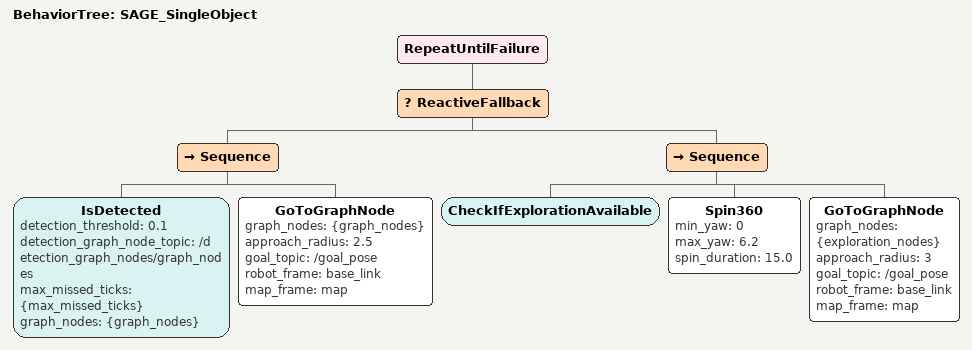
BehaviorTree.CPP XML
<?xml version="1.0" encoding="UTF-8"?>
<root BTCPP_format="4"
      main_tree_to_execute="SAGE_SingleObject">
  <BehaviorTree ID="SAGE_SingleObject">
<RepeatUntilFailure>
  <ReactiveFallback>
    <!-- 1. Try to detect -->
    <Sequence>
      <IsDetected detection_threshold="0.1"
                  detection_graph_node_topic="/detection_graph_nodes/graph_nodes"
                  max_missed_ticks="{max_missed_ticks}"
                  graph_nodes="{graph_nodes}"/>
      <GoToGraphNode graph_nodes="{graph_nodes}"
                     approach_radius="2.5"
                     goal_topic="/goal_pose"
                     robot_frame="base_link"
                     map_frame="map"/>
    </Sequence>

    <!-- 2. If nothing detected, explore -->
    <Sequence>
      <CheckIfExplorationAvailable/>
      <Spin360 min_yaw="0" max_yaw="6.2" spin_duration="15.0"/>
      <GoToGraphNode graph_nodes="{exploration_nodes}"
                     approach_radius="3"
                     goal_topic="/goal_pose"
                     robot_frame="base_link"
                     map_frame="map"/>
    </Sequence>
  </ReactiveFallback>
</RepeatUntilFailure>

  </BehaviorTree>

</root>
